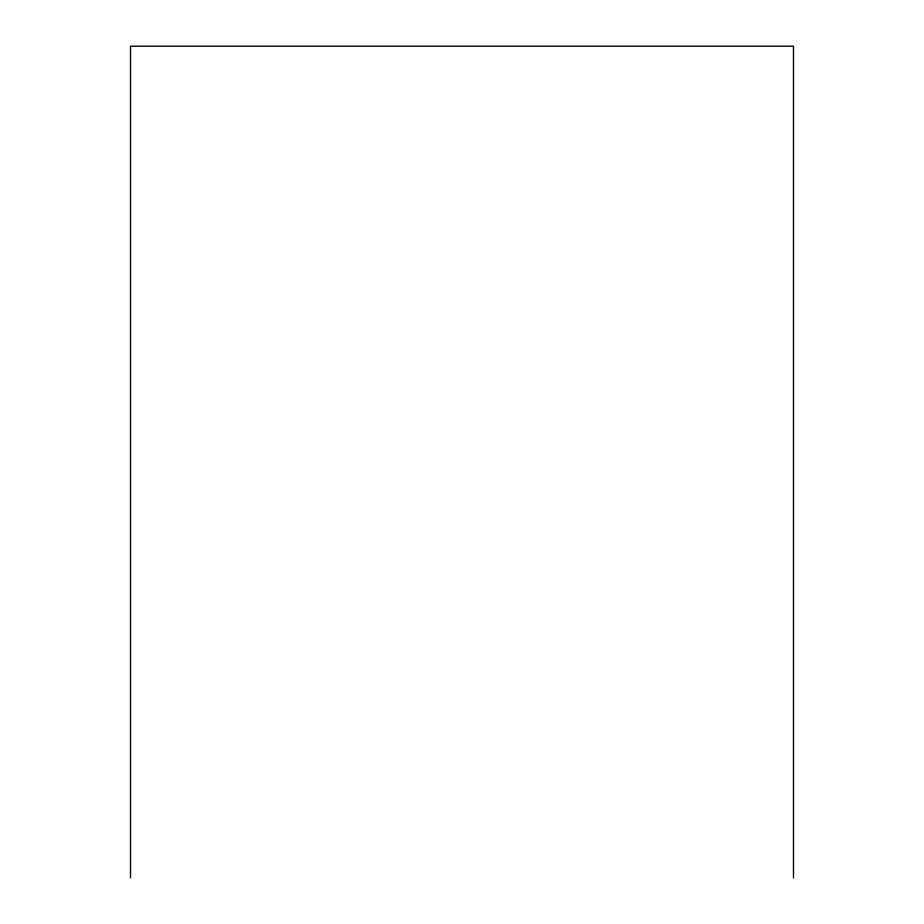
<?xml version="1.0" encoding="UTF-8"?>
<svg xmlns="http://www.w3.org/2000/svg" width="924" height="924" viewBox="0 0 924 924"><rect width="100%" height="100%" fill="white"/><g stroke="black" fill="none" stroke-linecap="round" stroke-linejoin="round"><path stroke-width="1.39" d="M793.485 877.8L793.485 46.2L130.515 46.2L130.515 877.8"/></g></svg>
